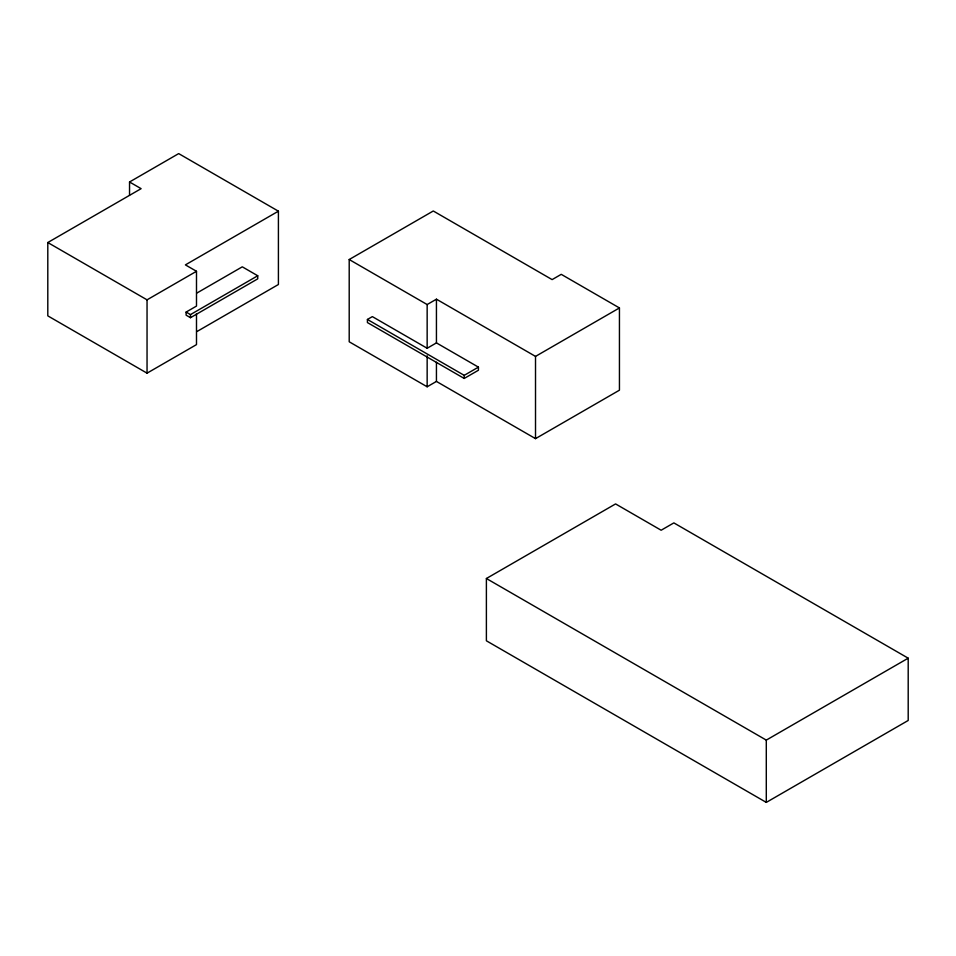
<?xml version="1.0" encoding="UTF-8"?>
<svg xmlns="http://www.w3.org/2000/svg" width="956" height="956" viewBox="0 0 956 956"><rect width="100%" height="100%" fill="white"/><g stroke="black" fill="none" stroke-linecap="round" stroke-linejoin="round"><path stroke-width="1.43" d="M129.538 195.179L129.538 181.987L178.688 153.605L278.411 211.18L278.411 284.506L197.02 331.493M196.494 313.604L196.494 344.614L147.045 373.163L47.8 315.862L47.8 242.537L141.118 188.667L129.538 181.987M278.411 211.18L185.392 264.884L196.494 271.289L196.494 306.075L186.109 312.074L186.109 315.169L190.483 317.691L257.738 278.853L257.738 275.758L242.286 266.832L197.032 292.954M47.8 242.537L147.045 299.837L196.494 271.289M186.109 312.074L190.483 314.596L257.738 275.758M349.203 259.53L433.283 210.989L552.126 279.606L561.244 274.336L619.44 307.94L619.44 390.191L535.515 438.637L436.438 381.432L427.153 386.786L349.203 341.782L349.203 259.53L427.153 304.546L436.438 299.192L535.515 356.397L619.44 307.94M367.415 319.459L372.35 316.615L427.153 348.259L436.438 342.893L478.43 367.14L478.43 370.247L464.21 378.445L367.415 322.566L367.415 319.459L464.21 375.35L478.43 367.14M486.389 578.511L615.58 503.92L661.146 530.233L673.861 522.896L908.2 658.182L908.2 720.466L766.294 802.395L486.389 640.795L486.389 578.511L766.294 740.111L908.2 658.182M766.294 740.111L766.294 802.395M535.515 356.397L535.515 438.637M464.21 375.35L464.21 378.445M436.438 299.192L436.438 342.893M436.438 362.24L436.438 381.432M427.153 304.546L427.153 348.259M427.153 355.787L427.153 386.786M190.483 314.596L190.483 317.691M147.045 299.837L147.045 373.163"/></g></svg>
